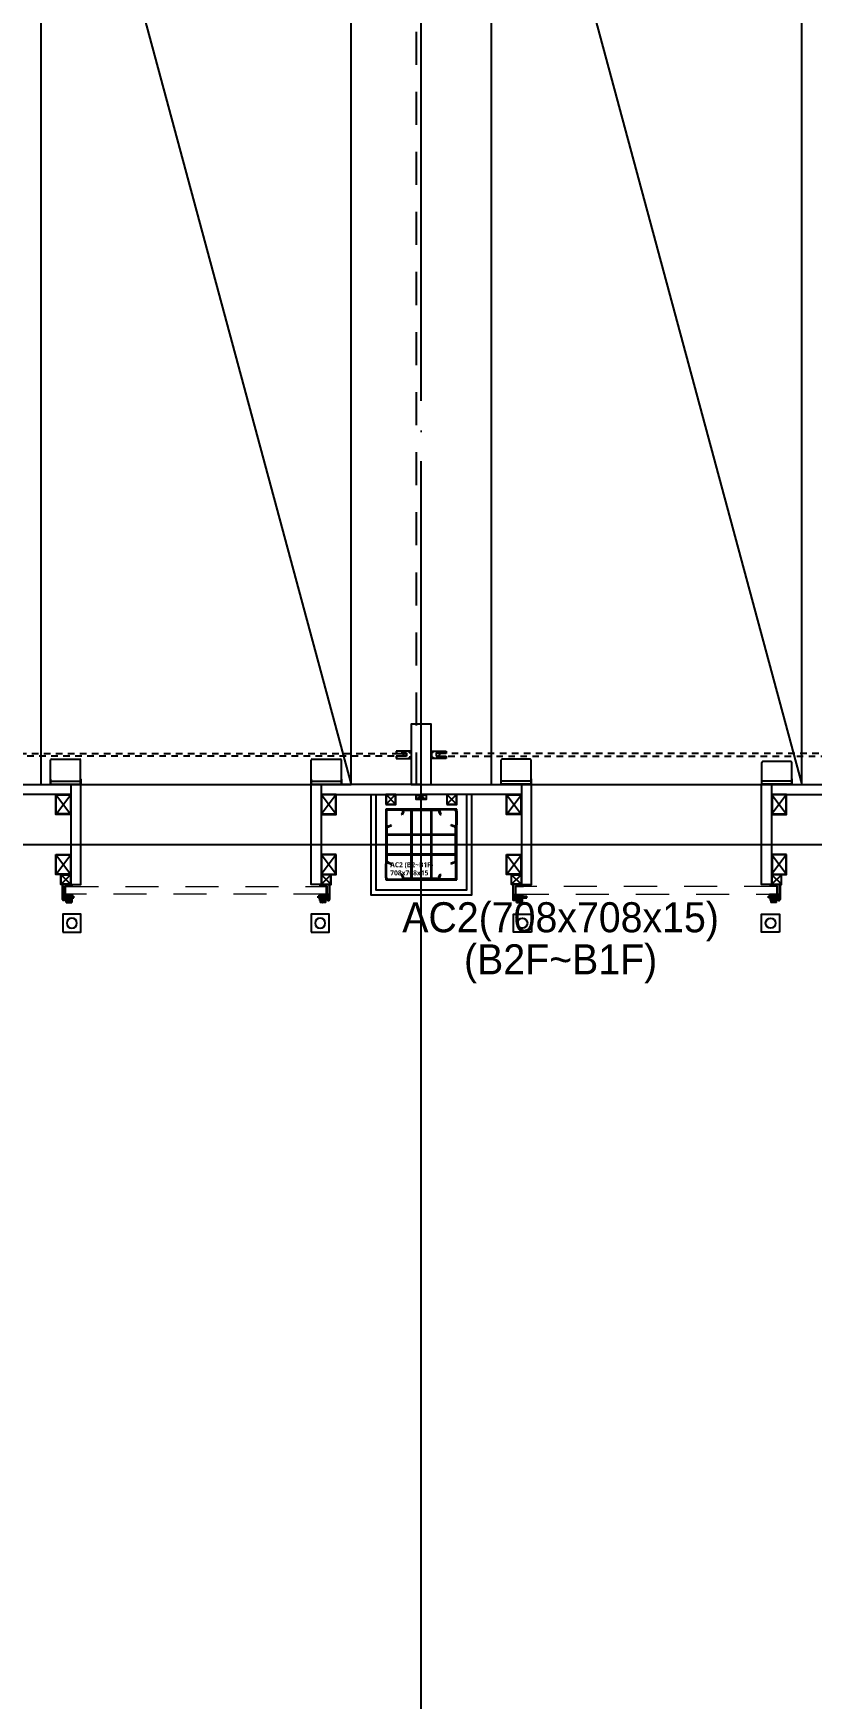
# Model space of a CAD drawing. Header units: millimetres. Extents: x -47382 to 204618, y -51045 to 127155.
# Drawn here: x 65125 to 72900, y 42839 to 59473 of the extents above; entities that cross this region are included whole.
import ezdxf
from ezdxf.enums import TextEntityAlignment as Align

# ---------------------------------------------------------------- set-up
doc = ezdxf.new("R2010")
doc.units = ezdxf.units.MM
doc.header["$LTSCALE"] = 300
doc.header["$MEASUREMENT"] = 0
doc.linetypes.add('CEN', pattern=[62, 60, -1, 0, -1])
doc.linetypes.add('HID', pattern=[2, 1.1, -0.9])
doc.layers.get('0').update_dxf_attribs({"linetype": 'CONTINUOUS'})
doc.layers.get('Defpoints').update_dxf_attribs({"color": 153, "linetype": 'CONTINUOUS'})
for name, color, linetype in [('A-FLOR-GW', 6, 'CONTINUOUS'), ('A-FLOR-STUD', 9, 'CONTINUOUS'), ('A-ST-AXIS-CEN', 252, 'CEN'), ('A-ST-COL', 2, 'CONTINUOUS'), ('A-볼라드', 8, 'CONTINUOUS'), ('AA-CJ', 4, 'HID'), ('AA-PARK-CAR4(B)', 5, 'CONTINUOUS'), ('Bound', 9, 'CONTINUOUS'), ('OVERHEAD DOOR - 1', 4, 'HID'), ('XREF-PLAN$0$A-STEEL', 7, 'CONTINUOUS'), ('갈바륨 V-115', 141, 'CONTINUOUS'), ('방화셔터', 11, 'HID'), ('저온단열', 160, 'CONTINUOUS'), ('충돌방지대 OUT', 8, 'CONTINUOUS')]:
    doc.layers.add(name, color=color, linetype=linetype)
doc.layers.add('Defpoint', color=161, linetype='CONTINUOUS', plot=False)
doc.styles.add('SH_대대리576', font='NanumGothicBold.ttf')
doc.styles.add('돋움', font='')
doc.styles.get('돋움').set_extended_font_data('Dotum')

# ---------------------------------------------------------------- blocks, each defined once
blk = doc.blocks.new('b1')
at = {"layer": 'A-볼라드'}
blk.add_lwpolyline([(0, 180), (180, 180), (180, 0), (0, 0), (0, 180)], dxfattribs=at)
blk.add_circle((90, 90), 50, dxfattribs=at)
blk = doc.blocks.new('각-100X100')
at = {"layer": 'A-FLOR-STUD'}
for p, q in [((-47.7, -47.7), (47.7, 47.7)), ((-47.7, 47.7), (47.7, -47.7))]:
    blk.add_line(p, q, dxfattribs=at)
for points in [[(-50, -50), (50, -50), (50, 50), (-50, 50)], [(-47.7, -47.7), (47.7, -47.7), (47.7, 47.7), (-47.7, 47.7)]]:
    blk.add_lwpolyline(points, close=True, dxfattribs=at)
blk = doc.blocks.new('각-150X200')
at = {"layer": 'A-FLOR-STUD'}
for p, q in [((75, 100), (-75, -100)), ((75, -100), (-75, 100))]:
    blk.add_line(p, q, dxfattribs=at)
for points in [[(75, 100), (-75, 100), (-75, -100), (75, -100)], [(70.5, 95.5), (-70.5, 95.5), (-70.5, -95.5), (70.5, -95.5)]]:
    blk.add_lwpolyline(points, close=True, dxfattribs=at)
blk = doc.blocks.new('_P대형')
at = {"layer": 'AA-PARK-CAR4(B)'}
blk.add_line((-150, -1500), (-3250, -13000), dxfattribs=at)
blk.add_lwpolyline([(-150, -1500), (-150, -13000), (-3250, -13000), (-3250, -1500)], close=True, dxfattribs=at)
blk = doc.blocks.new('XREF-PLAN$0$각-100X100')
at = {"layer": 'XREF-PLAN$0$A-STEEL', "color": 1}
for p, q in [((-47.7, -47.7), (47.7, 47.7)), ((-47.7, 47.7), (47.7, -47.7))]:
    blk.add_line(p, q, dxfattribs=at)
at = {"layer": 'XREF-PLAN$0$A-STEEL'}
blk.add_lwpolyline([(-50, -50), (50, -50), (50, 50), (-50, 50)], close=True, dxfattribs=at)
at = {"layer": 'XREF-PLAN$0$A-STEEL', "color": 8}
blk.add_lwpolyline([(-47.7, -47.7), (47.7, -47.7), (47.7, 47.7), (-47.7, 47.7)], close=True, dxfattribs=at)
blk = doc.blocks.new('A$C80a19149')
at = {"layer": 'A-FLOR-STUD'}
for p, q in [((2, 98), (48, 2)), ((2, 2), (48, 98))]:
    blk.add_line(p, q, dxfattribs=at)
for points in [[(0, 100), (50, 100), (50, 0), (0, 0)], [(2, 98), (48, 98), (48, 2), (2, 2)]]:
    blk.add_lwpolyline(points, close=True, dxfattribs=at)
blk = doc.blocks.new('A$C53E97F43')
at = {"layer": '방화셔터'}
for p, q in [((0, 64), (0, 65)), ((0, 64), (0, 65)), ((0, 11), (0, 10)), ((0, 11), (0, 10)), ((20, 62), (20, 64)), ((20, 13), (20, 11)), ((79, 20), (82, 20)), ((79, 20), (80, 18)), ((80, 18), (79, 18)), ((79, 18), (80, 16)), ((80, 16), (79, 16)), ((79, 16), (80, 14)), ((80, 14), (79, 14)), ((79, 14), (80, 12)), ((80, 12), (79, 12)), ((79, 12), (80, 10)), ((89, 10), (80, 10)), ((82, 12), (82, 18)), ((82, 18), (87, 18)), ((87, 12), (82, 12)), ((87, 12), (87, 18)), ((88, 20), (90, 20)), ((90, 20), (89, 18)), ((89, 18), (90, 18)), ((90, 18), (89, 16)), ((89, 16), (90, 16)), ((90, 16), (89, 14)), ((89, 14), (90, 14)), ((90, 14), (89, 12)), ((89, 12), (90, 12)), ((90, 12), (89, 10))]:
    blk.add_line(p, q, dxfattribs=at)
for points in [[(0, 10), (10, 10), (10, 0), (150, 0), (150, 25), (90, 25), (90, 10), (80, 10), (80, 20), (50, 20), (50, 50), (150, 50), (150, 75), (10, 75), (10, 65), (0, 65)], [(0, 11), (11, 11), (11, 2), (148, 2), (148, 24), (91, 24), (91, 9), (78, 9), (78, 19), (48, 19), (48, 52), (148, 52), (148, 74), (11, 74), (11, 64), (0, 64)], [(20, 11), (20, 11), (0, 11), (0, 64), (20, 64)], [(20, 13), (2, 13), (2, 62), (20, 62)]]:
    blk.add_lwpolyline(points, dxfattribs=at)
for centre, radius, start, end in [((75, 41), 2, 39.9712, 180), ((74, 41), 0.5, 180, 0), ((75, 41), 1, 49.239, 180), ((48, 21), 35.2, 358.1243, 36.6903), ((47, 16), 40, 5.838, 42.0129), ((82, 20), 0.5, 180, 0), ((87, 20), 0.5, 180, 0)]:
    blk.add_arc(centre, radius, start, end, dxfattribs=at)
blk = doc.blocks.new('저온1 방셔터')
at = {"layer": '방화셔터', "linetype": 'HID', "ltscale": 0.2}
for p, q in [((10550, 12, 103000), (-150, 12)), ((-150, 12), (-150, -13)), ((10550, -13, 103000), (10550, 12, 103000)), ((-150, -13), (10550, -13, 103000))]:
    blk.add_line(p, q, dxfattribs=at)
at = {"layer": '방화셔터', "xscale": -1, "rotation": 180}
blk.add_blockref('A$C53E97F43', (-200, 38), dxfattribs=at)
at = {"layer": '방화셔터', "rotation": 180}
blk.add_blockref('A$C53E97F43', (10600, 38, 103000), dxfattribs=at)
blk = doc.blocks.new('저온45 방셔터')
at = {"layer": '방화셔터', "linetype": 'HID', "ltscale": 0.2}
for p, q in [((3750, 12), (-550, 12)), ((-550, 12), (-550, -13)), ((3750, -13), (3750, 12)), ((-550, -13), (3750, -13))]:
    blk.add_line(p, q, dxfattribs=at)
at = {"layer": '방화셔터', "xscale": -1, "rotation": 180}
blk.add_blockref('A$C53E97F43', (-600, 38), dxfattribs=at)
at = {"layer": '방화셔터', "rotation": 180}
blk.add_blockref('A$C53E97F43', (3800, 38), dxfattribs=at)
blk = doc.blocks.new('AC2 (b2~b1f)')
for points in [[(199, 728), (549, 728), (549, 713), (199, 713)], [(20, 549), (20, 199), (35, 199), (35, 549)], [(728, 199), (728, 549), (713, 549), (713, 199)], [(199, 20), (549, 20), (549, 35), (199, 35)]]:
    blk.add_hatch(color=9).paths.add_polyline_path(points)
for p, q in [((270, 713), (270, 35)), ((279, 713), (279, 35)), ((469, 713), (469, 35)), ((478, 713), (478, 35)), ((35, 478), (713, 478)), ((35, 469), (713, 469)), ((35, 279), (713, 279)), ((35, 270), (713, 270))]:
    blk.add_line(p, q)
at = {"color": 8, "linetype": 'Continuous'}
for points in [[(199, 728), (549, 728), (549, 713), (199, 713)], [(20, 549), (20, 199), (35, 199), (35, 549)], [(728, 199), (728, 549), (713, 549), (713, 199)], [(199, 20), (549, 20), (549, 35), (199, 35)]]:
    blk.add_lwpolyline(points, close=True, dxfattribs=at)
at = {"layer": 'A-ST-COL'}
for p, q in [((20, 708), (20, 569)), ((28, 708), (28, 569)), ((40, 728), (179, 728)), ((40, 720), (179, 720)), ((190, 704), (177, 673)), ((185, 670), (177, 673)), ((198, 701), (185, 670)), ((550, 701), (563, 670)), ((558, 704), (571, 673)), ((563, 670), (571, 673)), ((708, 728), (569, 728)), ((708, 720), (569, 720)), ((720, 708), (720, 569)), ((728, 708), (728, 569)), ((44, 558), (75, 571)), ((47, 550), (78, 563)), ((78, 563), (75, 571)), ((670, 563), (673, 571)), ((701, 550), (670, 563)), ((704, 558), (673, 571)), ((20, 40), (20, 179)), ((28, 40), (28, 179)), ((44, 190), (75, 177)), ((47, 198), (78, 185)), ((78, 185), (75, 177)), ((701, 198), (670, 185)), ((670, 185), (673, 177)), ((704, 190), (673, 177)), ((720, 40), (720, 179)), ((728, 40), (728, 179)), ((40, 28), (179, 28)), ((40, 20), (179, 20)), ((185, 78), (177, 75)), ((190, 44), (177, 75)), ((198, 47), (185, 78)), ((550, 47), (563, 78)), ((558, 44), (571, 75)), ((563, 78), (571, 75)), ((708, 28), (569, 28)), ((708, 20), (569, 20))]:
    blk.add_line(p, q, dxfattribs=at)
for centre, radius, start, end in [((40, 708), 20, 90, 180), ((40, 708), 12, 90, 180), ((179, 708), 20, 340, 90), ((179, 708), 12, 340, 90), ((569, 708), 20, 90, 200), ((569, 708), 12, 90, 200), ((708, 708), 20, 0, 90), ((708, 708), 12, 0, 90), ((40, 569), 20, 180, 290), ((40, 569), 12, 180, 290), ((708, 569), 20, 250, 0), ((708, 569), 12, 250, 0), ((40, 179), 20, 70, 180), ((40, 179), 12, 70, 180), ((708, 179), 20, 0, 110), ((708, 179), 12, 0, 110), ((40, 40), 20, 180, 270), ((40, 40), 12, 180, 270), ((179, 40), 20, 270, 20), ((179, 40), 12, 270, 20), ((569, 40), 20, 160, 270), ((569, 40), 12, 160, 270), ((708, 40), 20, 270, 0), ((708, 40), 12, 270, 0)]:
    blk.add_arc(centre, radius, start, end, dxfattribs=at)
at = {"layer": 'Bound', "color": 9, "linetype": 'Continuous'}
for p, q in [((728, 728), (20, 728)), ((20, 728), (20, 20)), ((728, 20), (728, 728)), ((20, 20), (728, 20))]:
    blk.add_line(p, q, dxfattribs=at)
at = {"layer": 'Defpoint'}
for p, q in [((374, 0), (374, 748)), ((0, 374), (748, 374))]:
    blk.add_line(p, q, dxfattribs=at)
at = {"layer": 'Defpoint', "linetype": 'Continuous', "style": 'SH_대대리576'}
for s, p in [('AC2 (B2~B1F)', (64, 171)), ('708x708x15', (64, 90))]:
    blk.add_text(s, height=50, dxfattribs=at).set_placement(p, align=Align.MIDDLE_LEFT)
blk = doc.blocks.new('ACT 지하2층구조평면도')
blk.add_blockref('AC2 (b2~b1f)', (116008, 102042))

msp = doc.modelspace()

# ---------------------------------------------------------------- linework, layer by layer
at = {"layer": 'A-FLOR-GW'}
for p, q in [((72500, 51971), (73500, 51971)), ((72500, 51871), (73600, 51871))]:
    msp.add_line(p, q, dxfattribs=at)
for points in [[(68900, 51971), (69100, 51971), (69100, 52571), (68900, 52571)], [(65500, 50971), (65600, 50971), (65600, 51971), (65500, 51971)], [(68000, 50971), (67900, 50971), (67900, 51971), (68000, 51971)], [(70000, 50971), (70100, 50971), (70100, 51971), (70000, 51971)], [(72500, 50971), (72400, 50971), (72400, 51971), (72500, 51971)]]:
    msp.add_lwpolyline(points, close=True, dxfattribs=at)
for points in [[(65500, 51871), (64750, 51871), (64750, 51971), (65500, 51971)], [(69000, 51971), (68000, 51971), (68000, 51871), (69000, 51871)], [(69000, 51971), (70000, 51971), (70000, 51871), (69000, 51871)]]:
    msp.add_lwpolyline(points, dxfattribs=at)
at = {"layer": 'A-FLOR-STUD'}
for p, q in [((65417, 50822), (65417, 50907)), ((65440, 50872), (65440, 50955)), ((65440, 50955), (65521, 50955)), ((65444, 50875), (65444, 50951)), ((65445, 50875), (65445, 50951)), ((65521, 50955), (65521, 50951)), ((68060, 50955), (67979, 50955)), ((67979, 50955), (67979, 50951)), ((68055, 50875), (68055, 50951)), ((68056, 50875), (68056, 50951)), ((68060, 50872), (68060, 50955)), ((68083, 50822), (68083, 50907)), ((69917, 50822), (69917, 50907)), ((69940, 50872), (69940, 50955)), ((69940, 50955), (70021, 50955)), ((69944, 50875), (69944, 50951)), ((69945, 50875), (69945, 50951)), ((70021, 50955), (70021, 50951)), ((72560, 50955), (72479, 50955)), ((72479, 50955), (72479, 50951)), ((72555, 50875), (72555, 50951)), ((72556, 50875), (72556, 50951)), ((72560, 50872), (72560, 50955)), ((72583, 50822), (72583, 50907)), ((65422, 50822), (65422, 50864)), ((65432, 50822), (65432, 50864)), ((65432, 50853), (65445, 50853)), ((65432, 50838), (65445, 50838)), ((65440, 50872), (65521, 50872)), ((65445, 50853), (65515, 50853)), ((65445, 50838), (65515, 50838)), ((65445, 50836), (65515, 50836)), ((65456, 50836), (65449, 50836)), ((65449, 50813), (65449, 50835)), ((65449, 50813), (65461, 50813)), ((65449, 50813), (65449, 50812)), ((65449, 50812), (65461, 50812)), ((65452, 50855), (65452, 50870)), ((65452, 50792), (65452, 50812)), ((65452, 50792), (65509, 50792)), ((65466, 50858), (65460, 50858)), ((65460, 50858), (65460, 50855)), ((65460, 50812), (65460, 50802)), ((65466, 50802), (65460, 50802)), ((65466, 50858), (65461, 50858)), ((65461, 50858), (65461, 50855)), ((65461, 50825), (65461, 50812)), ((65461, 50825), (65461, 50812)), ((65461, 50812), (65461, 50802)), ((65461, 50802), (65466, 50802)), ((65465, 50825), (65465, 50812)), ((65465, 50825), (65465, 50812)), ((65465, 50813), (65475, 50813)), ((65465, 50812), (65475, 50812)), ((65466, 50858), (65466, 50855)), ((65466, 50858), (65466, 50855)), ((65466, 50812), (65466, 50802)), ((65466, 50812), (65466, 50802)), ((65475, 50812), (65475, 50820)), ((65475, 50819), (65475, 50793)), ((65476, 50792), (65484, 50792)), ((65485, 50819), (65485, 50793)), ((65486, 50812), (65486, 50820)), ((65486, 50813), (65495, 50813)), ((65486, 50812), (65495, 50812)), ((65500, 50858), (65494, 50858)), ((65494, 50858), (65494, 50855)), ((65494, 50812), (65494, 50802)), ((65500, 50802), (65494, 50802)), ((65500, 50858), (65495, 50858)), ((65495, 50858), (65495, 50855)), ((65495, 50825), (65495, 50812)), ((65495, 50825), (65495, 50812)), ((65495, 50812), (65495, 50802)), ((65495, 50802), (65500, 50802)), ((65499, 50825), (65499, 50812)), ((65499, 50825), (65499, 50812)), ((65499, 50813), (65512, 50813)), ((65499, 50812), (65512, 50812)), ((65500, 50858), (65500, 50855)), ((65500, 50858), (65500, 50855)), ((65500, 50812), (65500, 50802)), ((65500, 50812), (65500, 50802)), ((65505, 50836), (65511, 50836)), ((65509, 50870), (65509, 50855)), ((65509, 50812), (65509, 50792)), ((65512, 50813), (65512, 50835)), ((65512, 50813), (65512, 50812)), ((65515, 50853), (65531, 50853)), ((65515, 50838), (65531, 50838)), ((65521, 50872), (65521, 50875)), ((65531, 50838), (65531, 50853)), ((67969, 50838), (67969, 50853)), ((67985, 50853), (67969, 50853)), ((67985, 50838), (67969, 50838)), ((67979, 50872), (67979, 50875)), ((68060, 50872), (67979, 50872)), ((68055, 50853), (67985, 50853)), ((68055, 50838), (67985, 50838)), ((68055, 50836), (67985, 50836)), ((67988, 50813), (67988, 50835)), ((68001, 50813), (67988, 50813)), ((67988, 50813), (67988, 50812)), ((68001, 50812), (67988, 50812)), ((67995, 50836), (67989, 50836)), ((67991, 50870), (67991, 50855)), ((67991, 50812), (67991, 50792)), ((68048, 50792), (67991, 50792)), ((68000, 50858), (68006, 50858)), ((68000, 50858), (68005, 50858)), ((68000, 50858), (68000, 50855)), ((68000, 50858), (68000, 50855)), ((68000, 50812), (68000, 50802)), ((68000, 50812), (68000, 50802)), ((68005, 50802), (68000, 50802)), ((68000, 50802), (68006, 50802)), ((68001, 50825), (68001, 50812)), ((68001, 50825), (68001, 50812)), ((68005, 50858), (68005, 50855)), ((68005, 50825), (68005, 50812)), ((68005, 50825), (68005, 50812)), ((68014, 50813), (68005, 50813)), ((68005, 50812), (68005, 50802)), ((68014, 50812), (68005, 50812)), ((68006, 50858), (68006, 50855)), ((68006, 50812), (68006, 50802)), ((68014, 50812), (68014, 50820)), ((68015, 50819), (68015, 50793)), ((68024, 50792), (68016, 50792)), ((68025, 50812), (68025, 50820)), ((68025, 50819), (68025, 50793)), ((68035, 50813), (68025, 50813)), ((68035, 50812), (68025, 50812)), ((68034, 50858), (68040, 50858)), ((68034, 50858), (68039, 50858)), ((68034, 50858), (68034, 50855)), ((68034, 50858), (68034, 50855)), ((68034, 50812), (68034, 50802)), ((68034, 50812), (68034, 50802)), ((68039, 50802), (68034, 50802)), ((68034, 50802), (68040, 50802)), ((68035, 50825), (68035, 50812)), ((68035, 50825), (68035, 50812)), ((68039, 50858), (68039, 50855)), ((68039, 50825), (68039, 50812)), ((68039, 50825), (68039, 50812)), ((68051, 50813), (68039, 50813)), ((68051, 50812), (68039, 50812)), ((68039, 50812), (68039, 50802)), ((68040, 50858), (68040, 50855)), ((68040, 50812), (68040, 50802)), ((68044, 50836), (68051, 50836)), ((68048, 50855), (68048, 50870)), ((68048, 50792), (68048, 50812)), ((68051, 50813), (68051, 50835)), ((68051, 50813), (68051, 50812)), ((68068, 50853), (68055, 50853)), ((68068, 50838), (68055, 50838)), ((68068, 50822), (68068, 50864)), ((68078, 50822), (68078, 50864)), ((69922, 50822), (69922, 50864)), ((69932, 50822), (69932, 50864)), ((69932, 50853), (69945, 50853)), ((69932, 50838), (69945, 50838)), ((69940, 50872), (70021, 50872)), ((69945, 50853), (70015, 50853)), ((69945, 50838), (70015, 50838)), ((69945, 50836), (70015, 50836)), ((69956, 50836), (69949, 50836)), ((69949, 50813), (69949, 50835)), ((69949, 50813), (69961, 50813)), ((69949, 50813), (69949, 50812)), ((69949, 50812), (69961, 50812)), ((69952, 50855), (69952, 50870)), ((69952, 50792), (69952, 50812)), ((69952, 50792), (70009, 50792)), ((69966, 50858), (69960, 50858)), ((69960, 50858), (69960, 50855)), ((69960, 50812), (69960, 50802)), ((69966, 50802), (69960, 50802)), ((69966, 50858), (69961, 50858)), ((69961, 50858), (69961, 50855)), ((69961, 50825), (69961, 50812)), ((69961, 50825), (69961, 50812)), ((69961, 50812), (69961, 50802)), ((69961, 50802), (69966, 50802)), ((69965, 50825), (69965, 50812)), ((69965, 50825), (69965, 50812)), ((69965, 50813), (69975, 50813)), ((69965, 50812), (69975, 50812)), ((69966, 50858), (69966, 50855)), ((69966, 50858), (69966, 50855)), ((69966, 50812), (69966, 50802)), ((69966, 50812), (69966, 50802)), ((69975, 50812), (69975, 50820)), ((69975, 50819), (69975, 50793)), ((69976, 50792), (69984, 50792)), ((69985, 50819), (69985, 50793)), ((69986, 50812), (69986, 50820)), ((69986, 50813), (69995, 50813)), ((69986, 50812), (69995, 50812)), ((70000, 50858), (69994, 50858)), ((69994, 50858), (69994, 50855)), ((69994, 50812), (69994, 50802)), ((70000, 50802), (69994, 50802)), ((70000, 50858), (69995, 50858)), ((69995, 50858), (69995, 50855)), ((69995, 50825), (69995, 50812)), ((69995, 50825), (69995, 50812)), ((69995, 50812), (69995, 50802)), ((69995, 50802), (70000, 50802)), ((69999, 50825), (69999, 50812)), ((69999, 50825), (69999, 50812)), ((69999, 50813), (70012, 50813)), ((69999, 50812), (70012, 50812)), ((70000, 50858), (70000, 50855)), ((70000, 50858), (70000, 50855)), ((70000, 50812), (70000, 50802)), ((70000, 50812), (70000, 50802)), ((70005, 50836), (70011, 50836)), ((70009, 50870), (70009, 50855)), ((70009, 50812), (70009, 50792)), ((70012, 50813), (70012, 50835)), ((70012, 50813), (70012, 50812)), ((70015, 50853), (70056, 50853)), ((70015, 50838), (70056, 50838)), ((70021, 50872), (70021, 50875)), ((70056, 50838), (70056, 50853)), ((72469, 50838), (72469, 50853)), ((72485, 50853), (72469, 50853)), ((72485, 50838), (72469, 50838)), ((72479, 50872), (72479, 50875)), ((72560, 50872), (72479, 50872)), ((72555, 50853), (72485, 50853)), ((72555, 50838), (72485, 50838)), ((72555, 50836), (72485, 50836)), ((72488, 50813), (72488, 50835)), ((72501, 50813), (72488, 50813)), ((72488, 50813), (72488, 50812)), ((72501, 50812), (72488, 50812)), ((72495, 50836), (72489, 50836)), ((72491, 50870), (72491, 50855)), ((72491, 50812), (72491, 50792)), ((72548, 50792), (72491, 50792)), ((72500, 50858), (72506, 50858)), ((72500, 50858), (72505, 50858)), ((72500, 50858), (72500, 50855)), ((72500, 50858), (72500, 50855)), ((72500, 50812), (72500, 50802)), ((72500, 50812), (72500, 50802)), ((72505, 50802), (72500, 50802)), ((72500, 50802), (72506, 50802)), ((72501, 50825), (72501, 50812)), ((72501, 50825), (72501, 50812)), ((72505, 50858), (72505, 50855)), ((72505, 50825), (72505, 50812)), ((72505, 50825), (72505, 50812)), ((72514, 50813), (72505, 50813)), ((72505, 50812), (72505, 50802)), ((72514, 50812), (72505, 50812)), ((72506, 50858), (72506, 50855)), ((72506, 50812), (72506, 50802)), ((72514, 50812), (72514, 50820)), ((72515, 50819), (72515, 50793)), ((72524, 50792), (72516, 50792)), ((72525, 50812), (72525, 50820)), ((72525, 50819), (72525, 50793)), ((72535, 50813), (72525, 50813)), ((72535, 50812), (72525, 50812)), ((72534, 50858), (72540, 50858)), ((72534, 50858), (72539, 50858)), ((72534, 50858), (72534, 50855)), ((72534, 50858), (72534, 50855)), ((72534, 50812), (72534, 50802)), ((72534, 50812), (72534, 50802)), ((72539, 50802), (72534, 50802)), ((72534, 50802), (72540, 50802)), ((72535, 50825), (72535, 50812)), ((72535, 50825), (72535, 50812)), ((72539, 50858), (72539, 50855)), ((72539, 50825), (72539, 50812)), ((72539, 50825), (72539, 50812)), ((72551, 50813), (72539, 50813)), ((72551, 50812), (72539, 50812)), ((72539, 50812), (72539, 50802)), ((72540, 50858), (72540, 50855)), ((72540, 50812), (72540, 50802)), ((72544, 50836), (72551, 50836)), ((72548, 50855), (72548, 50870)), ((72548, 50792), (72548, 50812)), ((72551, 50813), (72551, 50835)), ((72551, 50813), (72551, 50812)), ((72568, 50853), (72555, 50853)), ((72568, 50838), (72555, 50838)), ((72568, 50822), (72568, 50864)), ((72578, 50822), (72578, 50864))]:
    msp.add_line(p, q, dxfattribs=at)
for points in [[(65417, 50872), (65437, 50872), (65437, 50869), (65420, 50869), (65420, 50823), (65424, 50815), (65430, 50815), (65433, 50822), (65437, 50822), (65432, 50812), (65422, 50812), (65417, 50822), (65417, 50970), (65453, 50970), (65453, 50971), (65415, 50971), (65415, 50822), (65417, 50822)], [(68083, 50872), (68063, 50872), (68063, 50869), (68080, 50869), (68080, 50823), (68076, 50815), (68070, 50815), (68067, 50822), (68063, 50822), (68068, 50812), (68078, 50812), (68083, 50822), (68083, 50970), (68047, 50970), (68047, 50971), (68085, 50971), (68085, 50822), (68083, 50822)], [(69917, 50872), (69937, 50872), (69937, 50869), (69920, 50869), (69920, 50823), (69924, 50815), (69930, 50815), (69933, 50822), (69937, 50822), (69932, 50812), (69922, 50812), (69917, 50822), (69917, 50970), (69953, 50970), (69953, 50971), (69915, 50971), (69915, 50822), (69917, 50822)], [(72583, 50872), (72563, 50872), (72563, 50869), (72580, 50869), (72580, 50823), (72576, 50815), (72570, 50815), (72567, 50822), (72563, 50822), (72568, 50812), (72578, 50812), (72583, 50822), (72583, 50970), (72547, 50970), (72547, 50971), (72585, 50971), (72585, 50822), (72583, 50822)], [(65445, 50872), (65445, 50870), (65515, 50870), (65515, 50872)], [(65445, 50855), (65515, 50855)], [(68055, 50872), (68055, 50870), (67985, 50870), (67985, 50872)], [(68055, 50855), (67985, 50855)], [(69945, 50872), (69945, 50870), (70015, 50870), (70015, 50872)], [(69945, 50855), (70015, 50855)], [(72555, 50872), (72555, 50870), (72485, 50870), (72485, 50872)], [(72555, 50855), (72485, 50855)]]:
    msp.add_lwpolyline(points, dxfattribs=at)
for centre, radius in [((65480, 50827), 9), ((65480, 50827), 8.5), ((68020, 50827), 9), ((68020, 50827), 8.5), ((69980, 50827), 9), ((69980, 50827), 8.5), ((72520, 50827), 9), ((72520, 50827), 8.5)]:
    msp.add_circle(centre, radius, dxfattribs=at)
for centre, radius, start, end in [((65427, 50864), 5, 0, 180), ((65427, 50822), 5, 180, 0), ((65580, 50846), 135, 176.0638, 183.9362), ((65450, 50835), 1, 104.0969, 180), ((65463, 50825), 1.8, 90, 180), ((65463, 50825), 2, 90, 180), ((65463, 50825), 2, 0, 90), ((65463, 50825), 1.8, 0, 90), ((65476, 50793), 1, 180, 270), ((65484, 50793), 1, 270, 0), ((65497, 50825), 2, 90, 180), ((65497, 50825), 1.8, 90, 180), ((65497, 50825), 1.8, 0, 90), ((65497, 50825), 2, 0, 90), ((65511, 50835), 1, 0, 75.9031), ((65381, 50846), 135, 356.0638, 3.9362), ((68119, 50846), 135, 176.0638, 183.9362), ((67989, 50835), 1, 104.0969, 180), ((68003, 50825), 1.8, 90, 180), ((68003, 50825), 2, 90, 180), ((68003, 50825), 2, 0, 90), ((68003, 50825), 1.8, 0, 90), ((68016, 50793), 1, 180, 270), ((68024, 50793), 1, 270, 0), ((68037, 50825), 2, 90, 180), ((68037, 50825), 1.8, 90, 180), ((68037, 50825), 1.8, 0, 90), ((68037, 50825), 2, 0, 90), ((68050, 50835), 1, 0, 75.9031), ((67920, 50846), 135, 356.0638, 3.9362), ((68073, 50864), 5, 0, 180), ((68073, 50822), 5, 180, 0), ((69927, 50864), 5, 0, 180), ((69927, 50822), 5, 180, 0), ((70080, 50846), 135, 176.0638, 183.9362), ((69950, 50835), 1, 104.0969, 180), ((69963, 50825), 1.8, 90, 180), ((69963, 50825), 2, 90, 180), ((69963, 50825), 2, 0, 90), ((69963, 50825), 1.8, 0, 90), ((69976, 50793), 1, 180, 270), ((69984, 50793), 1, 270, 0), ((69997, 50825), 2, 90, 180), ((69997, 50825), 1.8, 90, 180), ((69997, 50825), 1.8, 0, 90), ((69997, 50825), 2, 0, 90), ((70011, 50835), 1, 0, 75.9031), ((69881, 50846), 135, 356.0638, 3.9362), ((72619, 50846), 135, 176.0638, 183.9362), ((72489, 50835), 1, 104.0969, 180), ((72503, 50825), 1.8, 90, 180), ((72503, 50825), 2, 90, 180), ((72503, 50825), 2, 0, 90), ((72503, 50825), 1.8, 0, 90), ((72516, 50793), 1, 180, 270), ((72524, 50793), 1, 270, 0), ((72537, 50825), 2, 90, 180), ((72537, 50825), 1.8, 90, 180), ((72537, 50825), 1.8, 0, 90), ((72537, 50825), 2, 0, 90), ((72550, 50835), 1, 0, 75.9031), ((72420, 50846), 135, 356.0638, 3.9362), ((72573, 50864), 5, 0, 180), ((72573, 50822), 5, 180, 0)]:
    msp.add_arc(centre, radius, start, end, dxfattribs=at)
at = {"layer": 'A-ST-AXIS-CEN'}
for p, q in [((69000, 0), (69000, 99371)), ((0, 51371), (142000, 51371))]:
    msp.add_line(p, q, dxfattribs=at)
at = {"layer": 'AA-CJ'}
msp.add_line((68950, 62489), (68950, 51971), dxfattribs=at)
at = {"layer": 'OVERHEAD DOOR - 1', "lineweight": 0}
for p, q in [((65445, 50951), (68055, 50951)), ((72555, 50951), (69945, 50951)), ((68055, 50875), (65445, 50875)), ((69945, 50875), (72555, 50875))]:
    msp.add_line(p, q, dxfattribs=at)
at = {"layer": '갈바륨 V-115'}
msp.add_lwpolyline([(68496, 51871), (68496, 50867), (69504, 50867), (69504, 51871)], dxfattribs=at)
at = {"layer": '저온단열'}
msp.add_lwpolyline([(68546, 51871), (68546, 50917), (69454, 50917), (69454, 51871)], dxfattribs=at)
at = {"layer": '충돌방지대 OUT'}
for p, q in [((65298, 51973), (65298, 52215)), ((65306, 52223), (65590, 52223)), ((65598, 51973), (65598, 52215)), ((67902, 51973), (67902, 52215)), ((67910, 52223), (68194, 52223)), ((68202, 51973), (68202, 52215)), ((69798, 51973), (69798, 52215)), ((70090, 52223), (69806, 52223)), ((70098, 51973), (70098, 52215)), ((72402, 51973), (72402, 52190)), ((72694, 52198), (72410, 52198)), ((72702, 51973), (72702, 52190)), ((65298, 52003), (65598, 52003)), ((67902, 52003), (68202, 52003)), ((70098, 52003), (69798, 52003)), ((72702, 52003), (72402, 52003))]:
    msp.add_line(p, q, dxfattribs=at)
for points in [[(65598, 52023), (65600, 52023), (65600, 51971), (65296, 51971), (65296, 52023), (65298, 52023), (65298, 51973), (65598, 51973)], [(68202, 52023), (68204, 52023), (68204, 51971), (67900, 51971), (67900, 52023), (67902, 52023), (67902, 51973), (68202, 51973)], [(69798, 52023), (69796, 52023), (69796, 51971), (70100, 51971), (70100, 52023), (70098, 52023), (70098, 51973), (69798, 51973)], [(72402, 52023), (72400, 52023), (72400, 51971), (72704, 51971), (72704, 52023), (72702, 52023), (72702, 51973), (72402, 51973)]]:
    msp.add_lwpolyline(points, close=True, dxfattribs=at)
for points in [[(65298, 52003), (65298, 51973), (65598, 51973), (65598, 52003)], [(67902, 52003), (67902, 51973), (68202, 51973), (68202, 52003)], [(70098, 52003), (70098, 51973), (69798, 51973), (69798, 52003)], [(72702, 52003), (72702, 51973), (72402, 51973), (72402, 52003)]]:
    msp.add_lwpolyline(points, dxfattribs=at)
for centre, start, end in [((65306, 52215), 90, 180), ((65590, 52215), 0, 90), ((67910, 52215), 90, 180), ((68194, 52215), 0, 90), ((69806, 52215), 90, 180), ((70090, 52215), 0, 90), ((72410, 52190), 90, 180), ((72694, 52190), 0, 90)]:
    msp.add_arc(centre, 8.33, start, end, dxfattribs=at)

# ---------------------------------------------------------------- block references
for name, p in [('ACT 지하2층구조평면도', (-47382, -51045)), ('저온45 방셔터', (69700, 52266))]:
    msp.add_blockref(name, p)
at = {"xscale": -1}
msp.add_blockref('저온1 방셔터', (68700, 52266), dxfattribs=at)
at = {"ltscale": 5, "xscale": -1}
for p in [(65425, 51771), (69925, 51771), (65425, 51171), (69925, 51171)]:
    msp.add_blockref('각-150X200', p, dxfattribs=at)
at = {"ltscale": 5}
for name, p in [('각-150X200', (68075, 51771)), ('XREF-PLAN$0$각-100X100', (68696, 51821)), ('XREF-PLAN$0$각-100X100', (69304, 51821)), ('각-150X200', (72575, 51771)), ('각-150X200', (68075, 51171))]:
    msp.add_blockref(name, p, dxfattribs=at)
at = {"rotation": 269.9999999999999}
msp.add_blockref('A$C80a19149', (68950, 51871), dxfattribs=at)
at = {"ltscale": 5, "xscale": -1, "rotation": 180}
for p in [(65450, 51021), (69950, 51021)]:
    msp.add_blockref('각-100X100', p, dxfattribs=at)
at = {"ltscale": 5, "rotation": 180}
msp.add_blockref('각-100X100', (68050, 51021), dxfattribs=at)
at = {"layer": 'A-FLOR-STUD'}
msp.add_blockref('각-150X200', (72575, 51171), dxfattribs=at)
at = {"layer": 'A-FLOR-STUD', "rotation": 180}
msp.add_blockref('각-100X100', (72550, 51021), dxfattribs=at)
at = {"layer": 'A-볼라드', "extrusion": (0, 0, -1), "zscale": -1, "rotation": 180}
for p in [(-65420, 50675), (-67900, 50675)]:
    msp.add_blockref('b1', p, dxfattribs=at)
at = {"layer": 'A-볼라드', "extrusion": (0, 0, -1), "xscale": -1, "zscale": -1, "rotation": 180}
for p in [(-70100, 50675), (-72580, 50675)]:
    msp.add_blockref('b1', p, dxfattribs=at)
at = {"layer": 'AA-PARK-CAR4(B)', "xscale": -1}
for p in [(65050, 64971), (69550, 64971)]:
    msp.add_blockref('_P대형', p, dxfattribs=at)

# ---------------------------------------------------------------- texts
at = {"layer": 'Defpoints', "linetype": 'Continuous', "style": '돋움'}
for s, p in [('AC2(708x708x15)', (70392, 50404)), ('(B2F~B1F)', (70392, 49984))]:
    msp.add_text(s, height=300, dxfattribs=at).set_placement(p, align=Align.BOTTOM_CENTER)

doc.saveas('drawing.dxf')
